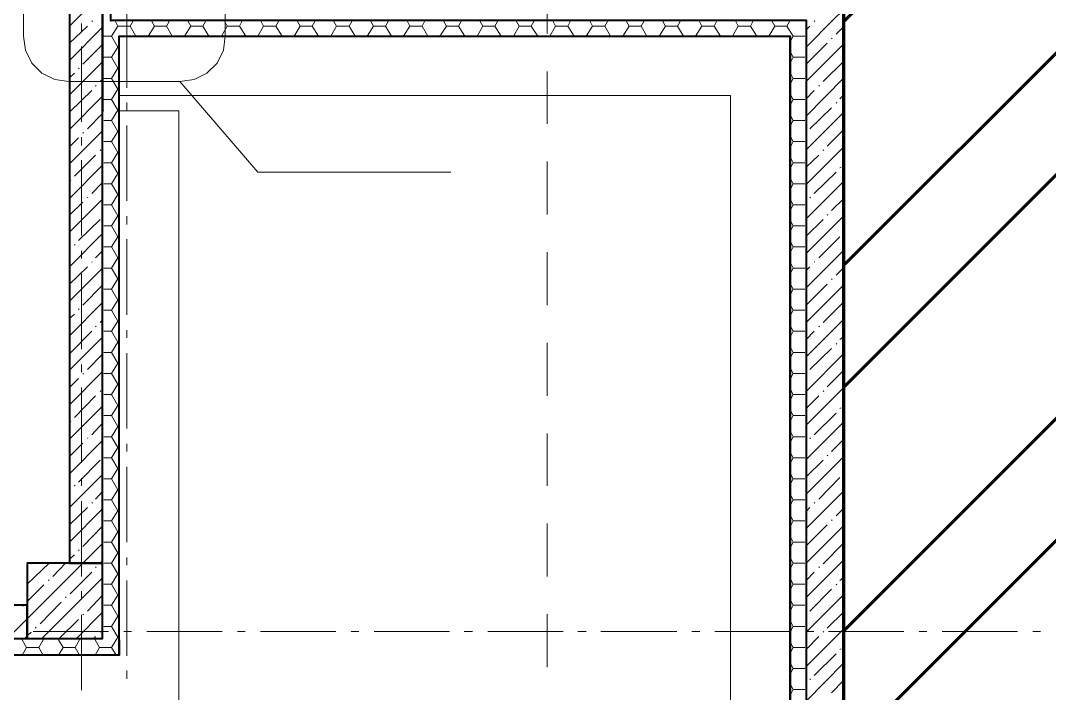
# Model space of a CAD drawing. Header units: millimetres. Extents: x -213911 to 415037, y -3642 to 107391.
# Drawn here: x -122689 to -115867, y 8437 to 12900 of the extents above; entities that cross this region are included whole.
import ezdxf

# ---------------------------------------------------------------- set-up
doc = ezdxf.new("R2010")
doc.units = ezdxf.units.MM
for name, color, linetype, lineweight in [('9.1 Стен подвал шпак', 160, 'Continuous', 90), ('9.3 клининг подвал', 190, 'Continuous', 60), ('Оси', 7, 'Continuous', 9)]:
    doc.layers.add(name, color=color, linetype=linetype, lineweight=lineweight)

msp = doc.modelspace()

# ---------------------------------------------------------------- hatches: boundary and pattern name
at = {"layer": '9.3 клининг подвал'}
h = msp.add_hatch(dxfattribs=at)
h.set_pattern_fill('ANSI32', color=256, scale=180)
h.paths.add_polyline_path([(-99696.7, 15736), (-112626, 15736), (-112626, 16456.2), (-117358, 16456.2), (-117358, 15736), (-117230.9, 15736), (-117230.9, 5395.1), (-99696.7, 5395.1)])
h.paths.add_polyline_path([(-105220.9, 10652.4), (-105220.9, 10432.1), (-112626, 10432.1), (-112626, 10652.4)], flags=16)

# ---------------------------------------------------------------- linework, layer by layer
at = {"lineweight": 40}
for points in [[(-121873.9, 14698.1), (-121873.9, 17705.9), (-122094.2, 17705.9), (-122094.2, 13151.8), (-122094.2, 12901.9), (-117480.8, 12901.9), (-117480.8, 5145.1), (-117230.9, 5145.1), (-113206.4, 5145.1), (-113206.4, 5395.1), (-117230.9, 5395.1), (-117230.9, 12901.9), (-117230.9, 13151.8), (-117230.9, 15854.6), (-117480.8, 15854.6), (-117480.8, 13151.8), (-121873.9, 13151.8), (-121873.9, 14579.5)], [(-122034.9, 8690.9), (-122034.9, 8792.6), (-122034.9, 12791.7), (-122034.9, 12796), (-117586.7, 12796), (-117586.7, 12791.7), (-117586.7, 5145.1), (-117586.7, 5043.4), (-81632.9, 5043.4), (-81632.9, 5145.1), (-81632.9, 5043.4)], [(-122034.9, 8792.6), (-122034.9, 8690.9), (-131041.4, 8690.9), (-131041.4, 5145.1), (-131041.4, 5043.4)]]:
    msp.add_lwpolyline(points, dxfattribs=at)
for points in [[(-122365.3, 16155.4), (-122365.3, 9301), (-122145.1, 9301), (-122145.1, 16155.4)], [(-122145.1, 9301), (-122644.9, 9301), (-122644.9, 8801.1), (-122145.1, 8801.1)], [(-125995.9, 8801.1), (-122644.9, 8801.1), (-122644.9, 9021.4), (-125995.9, 9021.4)]]:
    msp.add_lwpolyline(points, close=True, dxfattribs=at)
at = {"layer": '9.1 Стен подвал шпак'}
msp.add_lwpolyline([(-112626, 15736), (-99696.7, 15736), (-99696.7, 5395.1), (-117230.9, 5395.1), (-117230.9, 15736), (-117358, 15736), (-117358, 16456.2), (-112626, 16456.2)], close=True, dxfattribs=at)
at = {"layer": 'Оси', "lineweight": 9}
for points in [[(-122034.9, 12402), (-117980.7, 12402), (-117980.7, 4645.2), (-81234.7, 4645.2), (-81234.7, 27161.4), (-86394.6, 27161.4), (-95083.3, 27161.4), (-113278.4, 27161.4), (-113278.4, 32867.8), (-122094.2, 32867.8), (-122094.2, 32465.3)], [(-122136.6, 12300.3), (-122140.8, 12300.3), (-122140.8, 32367.9)], [(-122094.2, 32367.9), (-122094.2, 12893.4)], [(-119196.6, 12812.9), (-119196.6, 13164.5)], [(-122365.3, 12863.7), (-122145.1, 13084)], [(-117480.8, 12723.9), (-117302.9, 12901.9), (-117230.9, 12973.9)], [(-122217.1, 12893.4), (-122212.8, 12897.6)], [(-121984.1, 12452.8), (-121984.1, 12956.9)], [(-117425.8, 12893.4), (-117421.5, 12897.6)], [(-122365.3, 12749.4), (-122246.7, 12863.7)], [(-122365.3, 12635), (-122145.1, 12855.3)], [(-122284.9, 12825.6), (-122284.9, 12880.7)], [(-122043.4, 12863.7), (-122085.7, 12796), (-122136.6, 12796), (-122085.7, 12796), (-122043.4, 12723.9), (-122034.9, 12723.9)], [(-122060.3, 12893.4), (-122043.4, 12863.7), (-121962.9, 12863.7), (-121924.8, 12796)], [(-121962.9, 12863.7), (-121945.9, 12893.4)], [(-121844.3, 12796), (-121801.9, 12863.7)], [(-121818.9, 12893.4), (-121801.9, 12863.7), (-121721.4, 12863.7), (-121683.3, 12796)], [(-121721.4, 12863.7), (-121704.5, 12893.4)], [(-121602.8, 12796), (-121560.4, 12863.7)], [(-121577.4, 12893.4), (-121560.4, 12863.7), (-121479.9, 12863.7), (-121441.8, 12796)], [(-121479.9, 12863.7), (-121463, 12893.4)], [(-121357.1, 12796), (-121319, 12863.7)], [(-121335.9, 12893.4), (-121319, 12863.7), (-121238.5, 12863.7), (-121196.1, 12796)], [(-121238.5, 12863.7), (-121221.5, 12893.4)], [(-121115.6, 12796), (-121077.5, 12863.7)], [(-121094.4, 12893.4), (-121077.5, 12863.7), (-120997, 12863.7), (-120954.6, 12796)], [(-120997, 12863.7), (-120980.1, 12893.4)], [(-120874.2, 12796), (-120836, 12863.7)], [(-120853, 12893.4), (-120836, 12863.7), (-120755.5, 12863.7), (-120713.2, 12796)], [(-120755.5, 12863.7), (-120738.6, 12893.4)], [(-120632.7, 12796), (-120594.6, 12863.7), (-120611.5, 12893.4)], [(-120590.3, 12863.7), (-120509.8, 12863.7), (-120471.7, 12796)], [(-120509.8, 12863.7), (-120492.9, 12893.4)], [(-120391.2, 12796), (-120348.8, 12863.7)], [(-120365.8, 12893.4), (-120348.8, 12863.7), (-120268.4, 12863.7), (-120230.2, 12796)], [(-120268.4, 12863.7), (-120251.4, 12893.4)], [(-120149.7, 12796), (-120107.4, 12863.7)], [(-120124.3, 12893.4), (-120107.4, 12863.7), (-120026.9, 12863.7), (-119988.8, 12796)], [(-120026.9, 12863.7), (-120009.9, 12893.4)], [(-119904, 12796), (-119908.3, 12796), (-119865.9, 12863.7)], [(-119882.8, 12893.4), (-119865.9, 12863.7), (-119785.4, 12863.7), (-119743, 12796), (-119747.3, 12796)], [(-119785.4, 12863.7), (-119768.5, 12893.4)], [(-119662.6, 12796), (-119624.4, 12863.7)], [(-119641.4, 12893.4), (-119624.4, 12863.7), (-119543.9, 12863.7), (-119501.6, 12796)], [(-119543.9, 12863.7), (-119527, 12893.4)], [(-119421.1, 12796), (-119383, 12863.7)], [(-119399.9, 12893.4), (-119383, 12863.7), (-119302.5, 12863.7), (-119260.1, 12796)], [(-119302.5, 12863.7), (-119285.5, 12893.4)], [(-119179.6, 12796), (-119141.5, 12863.7)], [(-119158.4, 12893.4), (-119141.5, 12863.7), (-119061, 12863.7), (-119018.6, 12796)], [(-119061, 12863.7), (-119044.1, 12893.4)], [(-118938.1, 12796), (-118895.8, 12863.7)], [(-118912.7, 12893.4), (-118895.8, 12863.7), (-118815.3, 12863.7), (-118777.2, 12796)], [(-118815.3, 12863.7), (-118798.3, 12893.4)], [(-118696.7, 12796), (-118654.3, 12863.7)], [(-118671.3, 12893.4), (-118654.3, 12863.7), (-118573.8, 12863.7), (-118535.7, 12796)], [(-118573.8, 12863.7), (-118556.9, 12893.4)], [(-118455.2, 12796), (-118412.8, 12863.7)], [(-118429.8, 12893.4), (-118412.8, 12863.7), (-118332.3, 12863.7), (-118294.2, 12796)], [(-118332.3, 12863.7), (-118315.4, 12893.4)], [(-118209.5, 12796), (-118213.7, 12796), (-118171.4, 12863.7)], [(-118188.3, 12893.4), (-118171.4, 12863.7), (-118090.9, 12863.7), (-118048.5, 12796), (-118052.7, 12796)], [(-118090.9, 12863.7), (-118073.9, 12893.4)], [(-117968, 12796), (-117929.9, 12863.7)], [(-117946.8, 12893.4), (-117929.9, 12863.7), (-117849.4, 12863.7), (-117807, 12796)], [(-117849.4, 12863.7), (-117832.5, 12893.4)], [(-117726.5, 12796), (-117688.4, 12863.7)], [(-117705.4, 12893.4), (-117688.4, 12863.7), (-117607.9, 12863.7), (-117591, 12893.4)], [(-117607.9, 12863.7), (-117565.6, 12796), (-117489.3, 12796), (-117565.6, 12796), (-117586.7, 12757.8)], [(-117480.8, 12825.6), (-117480.8, 12880.7)], [(-117480.8, 12838.3), (-117455.4, 12863.7)], [(-117281.7, 12808.7), (-117230.9, 12859.5)], [(-122085.7, 12796), (-122085.7, 12796)], [(-122034.9, 8792.6), (-122034.9, 12791.7), (-117591, 12791.7), (-117591, 5145.1)], [(-121924.8, 12796), (-121924.8, 12796)], [(-121844.3, 12796), (-121844.3, 12796)], [(-121683.3, 12796), (-121683.3, 12796)], [(-121602.8, 12796), (-121602.8, 12796)], [(-121441.8, 12796), (-121441.8, 12796)], [(-121357.1, 12796), (-121357.1, 12796)], [(-121196.1, 12796), (-121196.1, 12796)], [(-121115.6, 12796), (-121115.6, 12796)], [(-120954.6, 12796), (-120954.6, 12796)], [(-120874.2, 12796), (-120874.2, 12796)], [(-120713.2, 12796), (-120713.2, 12796)], [(-120632.7, 12796), (-120632.7, 12796)], [(-120471.7, 12796), (-120471.7, 12796)], [(-120391.2, 12796), (-120391.2, 12796)], [(-120230.2, 12796), (-120230.2, 12796)], [(-120149.7, 12796), (-120149.7, 12796)], [(-119988.8, 12796), (-119988.8, 12796)], [(-119662.6, 12796), (-119662.6, 12796)], [(-119501.6, 12796), (-119501.6, 12796)], [(-119421.1, 12796), (-119421.1, 12796)], [(-119260.1, 12796), (-119260.1, 12796)], [(-119179.6, 12796), (-119179.6, 12796)], [(-119018.6, 12796), (-119018.6, 12796)], [(-118938.1, 12796), (-118938.1, 12796)], [(-118777.2, 12796), (-118777.2, 12796)], [(-118696.7, 12796), (-118696.7, 12796)], [(-118535.7, 12796), (-118535.7, 12796)], [(-118455.2, 12796), (-118455.2, 12796)], [(-118294.2, 12796), (-118294.2, 12796)], [(-117968, 12796), (-117968, 12796)], [(-117807, 12796), (-117807, 12796)], [(-117726.5, 12796), (-117726.5, 12796)], [(-117311.4, 12779), (-117307.2, 12783.2)], [(-122284.9, 12228.3), (-122284.9, 12728.2)], [(-122276.4, 12609.6), (-122145.1, 12740.9)], [(-122085.7, 12656.2), (-122043.4, 12723.9)], [(-117586.7, 12694.3), (-117565.6, 12656.2), (-117489.3, 12656.2)], [(-117480.8, 12609.6), (-117341, 12749.4)], [(-117480.8, 12495.2), (-117230.9, 12745.1)], [(-117480.8, 12228.3), (-117480.8, 12728.2)], [(-122365.3, 12406.2), (-122145.1, 12626.5)], [(-122136.6, 12656.2), (-122085.7, 12656.2), (-122043.4, 12584.1), (-122034.9, 12584.1)], [(-117586.7, 12618), (-117565.6, 12656.2)], [(-117366.5, 12495.2), (-117230.9, 12630.7)], [(-122306, 12579.9), (-122301.8, 12584.1)], [(-122085.7, 12516.4), (-122043.4, 12584.1)], [(-119196.6, 12215.6), (-119196.6, 12563)], [(-117586.7, 12554.5), (-117565.6, 12516.4), (-117489.3, 12516.4)], [(-122365.3, 12520.6), (-122331.5, 12550.2)], [(-122162, 12495.2), (-122145.1, 12512.1)], [(-122136.6, 12516.4), (-122085.7, 12516.4), (-122043.4, 12444.3), (-122034.9, 12444.3)], [(-119836.2, 11893.6), (-121115.6, 11893.6), (-121632.5, 12495.2)], [(-117586.7, 12478.2), (-117565.6, 12516.4)], [(-117480.8, 12266.4), (-117230.9, 12520.6)], [(-122361.1, 12296.1), (-122217.1, 12435.9)], [(-122191.7, 12465.5), (-122187.4, 12469.8)], [(-122085.7, 12376.6), (-122043.4, 12444.3)], [(-117480.8, 12380.8), (-117425.8, 12435.9)], [(-117396.1, 12465.5), (-117391.9, 12469.8)], [(-122365.3, 12177.5), (-122145.1, 12397.7)], [(-122136.6, 12376.6), (-122085.7, 12376.6), (-122043.4, 12304.5), (-122034.9, 12304.5)], [(-121984.1, 12300.3), (-121984.1, 12355.4)], [(-117586.7, 12414.7), (-117565.6, 12376.6), (-117489.3, 12376.6)], [(-117586.7, 12338.4), (-117565.6, 12376.6)], [(-117281.7, 12351.1), (-117277.5, 12355.4)], [(-117256.3, 12380.8), (-117230.9, 12406.2)], [(-168333.9, 5043.4), (-168333.9, 4645.2), (-130647.4, 4645.2), (-130647.4, 8301.2), (-121640.9, 8301.2), (-121640.9, 12300.3), (-122034.9, 12300.3)], [(-122246.7, 12181.7), (-122145.1, 12283.4)], [(-122085.7, 12236.8), (-122043.4, 12304.5)], [(-117480.8, 12041.9), (-117230.9, 12291.8)], [(-117455.4, 12181.7), (-117311.4, 12321.5)], [(-122136.6, 12236.8), (-122085.7, 12236.8), (-122043.4, 12164.7), (-122034.9, 12164.7)], [(-117586.7, 12274.9), (-117565.6, 12236.8), (-117489.3, 12236.8)], [(-117586.7, 12198.6), (-117565.6, 12236.8)], [(-122365.3, 11948.7), (-122145.1, 12169)], [(-122276.4, 12152), (-122272.1, 12156.3)], [(-122085.7, 12097), (-122043.4, 12164.7)], [(-121984.1, 11703), (-121984.1, 12202.9)], [(-117480.8, 12156.3), (-117476.6, 12156.3)], [(-117341, 12067.3), (-117230.9, 12177.5)], [(-122365.3, 12063.1), (-122306, 12122.4)], [(-122284.9, 12071.5), (-122284.9, 12126.6)], [(-122136.6, 12097), (-122085.7, 12097), (-122043.4, 12024.9), (-122034.9, 12024.9)], [(-117586.7, 12135.1), (-117565.6, 12097), (-117489.3, 12097)], [(-117586.7, 12058.8), (-117565.6, 12097)], [(-117480.8, 12071.5), (-117480.8, 12126.6)], [(-122331.5, 11868.2), (-122191.7, 12008)], [(-122162, 12037.7), (-122157.8, 12041.9)], [(-122085.7, 11957.2), (-122043.4, 12024.9)], [(-117480.8, 11813.1), (-117230.9, 12063.1)], [(-117480.8, 11927.5), (-117396.1, 12008)], [(-117366.5, 12037.7), (-117362.2, 12041.9)], [(-122365.3, 11719.9), (-122145.1, 11940.2)], [(-122284.9, 11474.2), (-122284.9, 11974.1)], [(-122136.6, 11957.2), (-122085.7, 11957.2), (-122043.4, 11885.1), (-122034.9, 11885.1)], [(-119196.6, 11614), (-119196.6, 11965.6)], [(-117586.7, 11995.3), (-117565.6, 11957.2), (-117489.3, 11957.2)], [(-117586.7, 11919), (-117565.6, 11957.2)], [(-117480.8, 11474.2), (-117480.8, 11974.1)], [(-122085.7, 11817.4), (-122043.4, 11885.1)], [(-117425.8, 11753.8), (-117281.7, 11893.6)], [(-117256.3, 11923.3), (-117247.8, 11927.5)], [(-122361.1, 11838.5), (-122356.9, 11842.8)], [(-122217.1, 11753.8), (-122145.1, 11825.8)], [(-122136.6, 11817.4), (-122085.7, 11817.4), (-122043.4, 11745.3), (-122034.9, 11745.3)], [(-117586.7, 11855.5), (-117565.6, 11817.4), (-117489.3, 11817.4)], [(-117586.7, 11779.2), (-117565.6, 11817.4)], [(-117480.8, 11584.4), (-117230.9, 11834.3)], [(-122085.7, 11677.6), (-122043.4, 11745.3)], [(-122365.3, 11495.4), (-122145.1, 11715.7)], [(-122365.3, 11609.8), (-122276.4, 11694.5)], [(-122246.7, 11724.2), (-122242.5, 11728.4)], [(-122136.6, 11677.6), (-122085.7, 11677.6), (-122043.4, 11605.5), (-122034.9, 11605.5)], [(-117586.7, 11715.7), (-117565.6, 11677.6), (-117489.3, 11677.6)], [(-117586.7, 11639.4), (-117565.6, 11677.6)], [(-117455.4, 11724.2), (-117451.2, 11728.4)], [(-117311.4, 11639.4), (-117230.9, 11719.9)], [(-122085.7, 11537.8), (-122043.4, 11605.5)], [(-121984.1, 11546.2), (-121984.1, 11601.3)], [(-117480.8, 11355.6), (-117230.9, 11605.5)], [(-117341, 11609.8), (-117336.8, 11614)], [(-122306, 11440.3), (-122162, 11580.1)], [(-122136.6, 11537.8), (-122085.7, 11537.8), (-122043.4, 11465.7), (-122034.9, 11465.7)], [(-117586.7, 11575.9), (-117565.6, 11537.8), (-117489.3, 11537.8)], [(-117586.7, 11499.6), (-117565.6, 11537.8)], [(-117480.8, 11470), (-117366.5, 11580.1)], [(-122365.3, 11266.6), (-122145.1, 11486.9)], [(-122085.7, 11398), (-122043.4, 11465.7)], [(-117396.1, 11325.9), (-117256.3, 11465.7)], [(-122331.5, 11410.7), (-122327.2, 11414.9)], [(-122136.6, 11398), (-122085.7, 11398), (-122043.4, 11325.9), (-122034.9, 11325.9)], [(-121984.1, 10948.9), (-121984.1, 11448.8)], [(-117586.7, 11436.1), (-117565.6, 11398), (-117489.3, 11398)], [(-117586.7, 11359.8), (-117565.6, 11398)], [(-122365.3, 11381), (-122361.1, 11381)], [(-122284.9, 11321.7), (-122284.9, 11372.5)], [(-122191.7, 11325.9), (-122145.1, 11372.5)], [(-122085.7, 11258.2), (-122043.4, 11325.9)], [(-119196.6, 11012.5), (-119196.6, 11364.1)], [(-117480.8, 11126.8), (-117230.9, 11376.8)], [(-117480.8, 11321.7), (-117480.8, 11372.5)], [(-122365.3, 11152.3), (-122246.7, 11266.6)], [(-122365.3, 11037.9), (-122145.1, 11258.2)], [(-122217.1, 11296.3), (-122212.8, 11300.5)], [(-122136.6, 11258.2), (-122085.7, 11258.2), (-122043.4, 11186.1), (-122034.9, 11186.1)], [(-117586.7, 11296.3), (-117565.6, 11258.2), (-117489.3, 11258.2)], [(-117586.7, 11220), (-117565.6, 11258.2)], [(-117480.8, 11241.2), (-117455.4, 11266.6)], [(-117425.8, 11296.3), (-117421.5, 11300.5)], [(-117281.7, 11211.6), (-117230.9, 11262.4)], [(-122284.9, 10720.1), (-122284.9, 11220)], [(-117480.8, 10720.1), (-117480.8, 11220)], [(-122276.4, 11012.5), (-122145.1, 11143.8)], [(-122085.7, 11118.4), (-122043.4, 11186.1)], [(-117586.7, 11156.5), (-117565.6, 11118.4), (-117489.3, 11118.4)], [(-117480.8, 11012.5), (-117341, 11152.3)], [(-117480.8, 10898.1), (-117230.9, 11148)], [(-117311.4, 11181.9), (-117307.2, 11186.1)], [(-122136.6, 11118.4), (-122085.7, 11118.4), (-122043.4, 11046.3), (-122034.9, 11046.3)], [(-117586.7, 11080.2), (-117565.6, 11118.4)], [(-122365.3, 10809.1), (-122145.1, 11029.4)], [(-122306, 10982.8), (-122301.8, 10987)], [(-122085.7, 10978.6), (-122043.4, 11046.3)], [(-117586.7, 11016.7), (-117565.6, 10978.6), (-117489.3, 10978.6)], [(-117366.5, 10898.1), (-117230.9, 11033.6)], [(-122365.3, 10923.5), (-122331.5, 10953.1)], [(-122136.6, 10978.6), (-122085.7, 10978.6), (-122043.4, 10906.5), (-122034.9, 10906.5)], [(-117586.7, 10940.4), (-117565.6, 10978.6)], [(-117480.8, 10669.3), (-117230.9, 10919.3)], [(-122191.7, 10868.4), (-122187.4, 10872.7)], [(-122162, 10898.1), (-122145.1, 10915)], [(-122085.7, 10838.8), (-122043.4, 10906.5)], [(-117586.7, 10876.9), (-117565.6, 10838.8), (-117489.3, 10838.8)], [(-117396.1, 10868.4), (-117391.9, 10872.7)], [(-122365.3, 10580.3), (-122145.1, 10800.6)], [(-122361.1, 10694.7), (-122217.1, 10838.8)], [(-122136.6, 10838.8), (-122085.7, 10838.8), (-122043.4, 10766.7), (-122034.9, 10766.7)], [(-121984.1, 10796.4), (-121984.1, 10847.2)], [(-117586.7, 10800.6), (-117565.6, 10838.8)], [(-117480.8, 10783.7), (-117425.8, 10838.8)], [(-117256.3, 10783.7), (-117230.9, 10804.9)], [(-122085.7, 10699), (-122043.4, 10766.7)], [(-119196.6, 10410.9), (-119196.6, 10762.5)], [(-117586.7, 10737.1), (-117565.6, 10699), (-117489.3, 10699)], [(-117455.4, 10584.6), (-117311.4, 10724.4)], [(-117281.7, 10754), (-117277.5, 10758.3)], [(-122246.7, 10584.6), (-122145.1, 10686.3)], [(-122136.6, 10699), (-122085.7, 10699), (-122043.4, 10626.9), (-122034.9, 10626.9)], [(-121984.1, 10194.8), (-121984.1, 10694.7)], [(-117586.7, 10660.8), (-117565.6, 10699)], [(-117480.8, 10440.5), (-117230.9, 10690.5)], [(-122284.9, 10567.6), (-122284.9, 10618.5)], [(-122085.7, 10559.2), (-122043.4, 10626.9)], [(-117586.7, 10597.3), (-117565.6, 10559.2), (-117489.3, 10559.2)], [(-117480.8, 10567.6), (-117480.8, 10618.5)], [(-117341, 10470.2), (-117230.9, 10580.3)], [(-122365.3, 10351.6), (-122145.1, 10571.9)], [(-122365.3, 10466), (-122306, 10525.3)], [(-122276.4, 10554.9), (-122272.1, 10559.2)], [(-122136.6, 10559.2), (-122085.7, 10559.2), (-122043.4, 10487.1), (-122034.9, 10487.1)], [(-117586.7, 10521), (-117565.6, 10559.2)], [(-117480.8, 10554.9), (-117476.6, 10559.2)], [(-122284.9, 9966.1), (-122284.9, 10466)], [(-122162, 10440.5), (-122157.8, 10444.8)], [(-122085.7, 10419.4), (-122043.4, 10487.1)], [(-117586.7, 10457.5), (-117565.6, 10419.4), (-117489.3, 10419.4)], [(-117480.8, 10216), (-117230.9, 10466)], [(-117480.8, 9966.1), (-117480.8, 10466)], [(-117366.5, 10440.5), (-117362.2, 10444.8)], [(-122331.5, 10266.9), (-122191.7, 10410.9)], [(-122136.6, 10419.4), (-122085.7, 10419.4), (-122043.4, 10347.4), (-122034.9, 10347.4)], [(-117586.7, 10381.2), (-117565.6, 10419.4)], [(-117480.8, 10326.2), (-117396.1, 10410.9)], [(-122365.3, 10122.8), (-122145.1, 10343.1)], [(-122085.7, 10279.6), (-122043.4, 10347.4)], [(-117586.7, 10317.7), (-117565.6, 10279.6), (-117489.3, 10279.6)], [(-117256.3, 10326.2), (-117247.8, 10330.4)], [(-122361.1, 10241.4), (-122356.9, 10245.7)], [(-122136.6, 10279.6), (-122085.7, 10279.6), (-122043.4, 10207.6), (-122034.9, 10207.6)], [(-117586.7, 10241.4), (-117565.6, 10279.6)], [(-117480.8, 9987.3), (-117230.9, 10237.2)], [(-117425.8, 10152.5), (-117281.7, 10296.5)], [(-122217.1, 10152.5), (-122145.1, 10228.7)], [(-122085.7, 10139.8), (-122043.4, 10207.6)], [(-117586.7, 10177.9), (-117565.6, 10139.8), (-117489.3, 10139.8)], [(-122365.3, 9894.1), (-122145.1, 10114.4)], [(-122246.7, 10127.1), (-122242.5, 10131.3)], [(-122136.6, 10139.8), (-122085.7, 10139.8), (-122043.4, 10067.8), (-122034.9, 10067.8)], [(-119196.6, 9813.6), (-119196.6, 10161)], [(-117586.7, 10101.6), (-117565.6, 10139.8)], [(-117455.4, 10127.1), (-117451.2, 10131.3)], [(-117311.4, 10042.3), (-117230.9, 10122.8)], [(-122365.3, 10008.4), (-122276.4, 10097.4)], [(-122085.7, 10000), (-122043.4, 10067.8)], [(-121984.1, 10042.3), (-121984.1, 10093.2)], [(-117586.7, 10038.1), (-117565.6, 10000), (-117489.3, 10000)], [(-122306, 9839), (-122162, 9983)], [(-122136.6, 10000), (-122085.7, 10000), (-122043.4, 9928), (-122034.9, 9928)], [(-117586.7, 9961.8), (-117565.6, 10000)], [(-117480.8, 9758.5), (-117230.9, 10008.4)], [(-117480.8, 9872.9), (-117366.5, 9983)], [(-117341, 10012.7), (-117336.8, 10016.9)], [(-122085.7, 9860.2), (-122043.4, 9928)], [(-121984.1, 9440.8), (-121984.1, 9940.7)], [(-117586.7, 9898.3), (-117565.6, 9860.2), (-117489.3, 9860.2)], [(-122365.3, 9669.5), (-122145.1, 9889.8)], [(-122284.9, 9813.6), (-122284.9, 9864.4)], [(-122136.6, 9860.2), (-122085.7, 9860.2), (-122043.4, 9788.2), (-122034.9, 9788.2)], [(-117586.7, 9822), (-117565.6, 9860.2)], [(-117480.8, 9813.6), (-117480.8, 9864.4)], [(-117396.1, 9724.6), (-117256.3, 9868.6)], [(-122365.3, 9779.7), (-122361.1, 9783.9)], [(-122331.5, 9813.6), (-122327.2, 9817.8)], [(-122191.7, 9724.6), (-122145.1, 9775.4)], [(-122085.7, 9720.4), (-122043.4, 9788.2)], [(-117586.7, 9758.5), (-117565.6, 9720.4), (-117489.3, 9720.4)], [(-117480.8, 9529.7), (-117230.9, 9779.7)], [(-122284.9, 9212), (-122284.9, 9711.9)], [(-122217.1, 9699.2), (-122212.8, 9703.4)], [(-122136.6, 9720.4), (-122085.7, 9720.4), (-122043.4, 9648.4), (-122034.9, 9648.4)], [(-117586.7, 9682.2), (-117565.6, 9720.4)], [(-117480.8, 9212), (-117480.8, 9711.9)], [(-117425.8, 9699.2), (-117421.5, 9703.4)], [(-122365.3, 9555.2), (-122246.7, 9669.5)], [(-122365.3, 9440.8), (-122145.1, 9661.1)], [(-122085.7, 9580.6), (-122043.4, 9648.4)], [(-117480.8, 9644.1), (-117455.4, 9669.5)], [(-117281.7, 9614.5), (-117230.9, 9665.3)], [(-122136.6, 9580.6), (-122085.7, 9580.6), (-122043.4, 9508.6), (-122034.9, 9508.6)], [(-119196.6, 9212), (-119196.6, 9563.6)], [(-117586.7, 9618.7), (-117565.6, 9580.6), (-117489.3, 9580.6)], [(-117586.7, 9542.4), (-117565.6, 9580.6)], [(-117480.8, 9415.4), (-117341, 9555.2)], [(-117311.4, 9584.8), (-117307.2, 9589)], [(-122276.4, 9411.1), (-122145.1, 9546.7)], [(-122085.7, 9440.8), (-122043.4, 9508.6)], [(-117480.8, 9301), (-117230.9, 9550.9)], [(-122776.3, 8801.1), (-122644.9, 8932.4), (-122276.4, 9301), (-122145.1, 9432.3)], [(-122136.6, 9440.8), (-122085.7, 9440.8), (-122043.4, 9368.8), (-122034.9, 9368.8)], [(-117586.7, 9478.9), (-117565.6, 9440.8), (-117489.3, 9440.8)], [(-117586.7, 9402.6), (-117565.6, 9440.8)], [(-117366.5, 9296.7), (-117230.9, 9436.5)], [(-122365.3, 9326.4), (-122331.5, 9356)], [(-122306, 9385.7), (-122301.8, 9389.9)], [(-122085.7, 9301), (-122043.4, 9368.8)], [(-122644.9, 9161.2), (-122500.9, 9301)], [(-122619.5, 9296.7), (-122615.3, 9301)], [(-122475.5, 9212), (-122390.8, 9301)], [(-122162, 9296.7), (-122162, 9301), (-122145.1, 9317.9)], [(-122136.6, 9301), (-122085.7, 9301), (-122043.4, 9229), (-122034.9, 9229)], [(-121984.1, 9288.3), (-121984.1, 9339.1)], [(-117586.7, 9339.1), (-117565.6, 9301), (-117489.3, 9301)], [(-117586.7, 9262.8), (-117565.6, 9301)], [(-117480.8, 9072.2), (-117230.9, 9322.2)], [(-122361.1, 9097.6), (-122217.1, 9241.7)], [(-122191.7, 9271.3), (-122187.4, 9275.6)], [(-122085.7, 9161.2), (-122043.4, 9229)], [(-117480.8, 9186.6), (-117425.8, 9241.7)], [(-117396.1, 9271.3), (-117391.9, 9275.6)], [(-122644.9, 9046.8), (-122534.8, 9156.9)], [(-122547.5, 8801.1), (-122145.1, 9203.5)], [(-122505.1, 9186.6), (-122500.9, 9190.8)], [(-122136.6, 9161.2), (-122085.7, 9161.2), (-122043.4, 9089.2), (-122034.9, 9089.2)], [(-121984.1, 8686.7), (-121984.1, 9186.6)], [(-117586.7, 9199.3), (-117565.6, 9161.2), (-117489.3, 9161.2)], [(-117586.7, 9123), (-117565.6, 9161.2)], [(-117281.7, 9156.9), (-117277.5, 9161.2)], [(-117256.3, 9186.6), (-117230.9, 9207.8)], [(-122390.8, 9072.2), (-122386.5, 9076.4)], [(-122284.9, 9059.5), (-122284.9, 9114.6)], [(-122246.7, 8983.2), (-122145.1, 9089.2)], [(-122085.7, 9021.4), (-122043.4, 9089.2)], [(-117480.8, 9059.5), (-117480.8, 9114.6)], [(-117480.8, 8843.4), (-117230.9, 9093.4)], [(-117455.4, 8983.2), (-117311.4, 9127.3)], [(-122674.6, 9012.9), (-122670.4, 9021.4)], [(-122560.2, 8898.5), (-122420.4, 9042.6)], [(-122136.6, 9021.4), (-122085.7, 9021.4), (-122043.4, 8949.4), (-122034.9, 8949.4)], [(-117586.7, 9059.5), (-117565.6, 9021.4), (-117489.3, 9021.4)], [(-117586.7, 8983.2), (-117565.6, 9021.4)], [(-122318.7, 8801.1), (-122145.1, 8974.8)], [(-122284.9, 8457.9), (-122284.9, 8957.8)], [(-122276.4, 8957.8), (-122272.1, 8962.1)], [(-122085.7, 8881.6), (-122043.4, 8949.4)], [(-119196.6, 8610.4), (-119196.6, 8962.1)], [(-117480.8, 8957.8), (-117476.6, 8962.1)], [(-117480.8, 8457.9), (-117480.8, 8957.8)], [(-117341, 8868.9), (-117230.9, 8979)], [(-122589.9, 8868.9), (-122585.6, 8877.3)], [(-122433.1, 8801.1), (-122306, 8928.2)], [(-122136.6, 8881.6), (-122085.7, 8881.6), (-122043.4, 8809.6)], [(-117586.7, 8919.7), (-117565.6, 8881.6), (-117489.3, 8881.6)], [(-117586.7, 8843.4), (-117565.6, 8881.6)], [(-122661.9, 8801.1), (-122644.9, 8818), (-122619.5, 8843.4)], [(-122606.8, 8847.7), (-122106.9, 8847.7)], [(-122204.4, 8801.1), (-122191.7, 8813.8)], [(-122162, 8843.4), (-122157.8, 8847.7)], [(-122085.7, 8741.8), (-122056.1, 8792.6), (-122043.4, 8809.6), (-122034.9, 8809.6)], [(-122005.3, 8847.7), (-121954.4, 8847.7)], [(-121852.7, 8847.7), (-121352.9, 8847.7)], [(-121251.2, 8847.7), (-121200.4, 8847.7)], [(-121098.7, 8847.7), (-120598.8, 8847.7)], [(-120497.1, 8847.7), (-120446.3, 8847.7)], [(-120344.6, 8847.7), (-119844.7, 8847.7)], [(-119747.3, 8847.7), (-119692.2, 8847.7)], [(-119590.5, 8847.7), (-119090.7, 8847.7)], [(-118993.2, 8847.7), (-118938.1, 8847.7)], [(-118840.7, 8847.7), (-118336.6, 8847.7)], [(-118239.1, 8847.7), (-118184.1, 8847.7)], [(-118086.6, 8847.7), (-117586.7, 8847.7)], [(-117485.1, 8847.7), (-117430, 8847.7)], [(-117480.8, 8614.7), (-117230.9, 8864.6)], [(-117480.8, 8729.1), (-117396.1, 8813.8)], [(-117366.5, 8843.4), (-117362.2, 8847.7)], [(-117332.6, 8847.7), (-116832.7, 8847.7)], [(-116731, 8847.7), (-116680.2, 8847.7)], [(-116578.5, 8847.7), (-116078.6, 8847.7)], [(-115976.9, 8847.7), (-115926.1, 8847.7)], [(-122678.8, 8792.6), (-122649.2, 8741.8), (-122568.7, 8741.8), (-122539, 8690.9)], [(-122678.8, 8690.9), (-122649.2, 8741.8)], [(-122568.7, 8741.8), (-122539, 8792.6)], [(-122437.4, 8792.6), (-122407.7, 8741.8), (-122327.2, 8741.8), (-122297.6, 8690.9)], [(-122437.4, 8690.9), (-122407.7, 8741.8)], [(-122327.2, 8741.8), (-122297.6, 8792.6)], [(-122195.9, 8792.6), (-122166.2, 8741.8), (-122085.7, 8741.8), (-122056.1, 8690.9)], [(-122195.9, 8690.9), (-122166.2, 8741.8)], [(-117586.7, 8779.9), (-117565.6, 8741.8), (-117489.3, 8741.8)], [(-117586.7, 8703.6), (-117565.6, 8741.8)], [(-117256.3, 8729.1), (-117247.8, 8733.3)], [(-131041.4, 5145.1), (-131041.4, 8690.9), (-122034.9, 8690.9)], [(-122034.9, 8690.9), (-122034.9, 8690.9)], [(-117425.8, 8555.4), (-117281.7, 8699.4)], [(-117586.7, 8640.1), (-117565.6, 8602), (-117489.3, 8602)], [(-117586.7, 8563.8), (-117565.6, 8602)], [(-117480.8, 8385.9), (-117230.9, 8640.1)], [(-121984.1, 8534.2), (-121984.1, 8589.3)], [(-117455.4, 8530), (-117451.2, 8534.2)], [(-117586.7, 8500.3), (-117565.6, 8462.2), (-117489.3, 8462.2)], [(-117586.7, 8424.1), (-117565.6, 8462.2)], [(-117311.4, 8441), (-117230.9, 8525.7)]]:
    msp.add_lwpolyline(points, dxfattribs=at)
msp.add_lwpolyline([(-122369.6, 13253.5), (-121632.5, 13253.5), (-121539.3, 13240.8), (-121454.5, 13198.4), (-121386.7, 13130.6), (-121344.4, 13045.9), (-121331.7, 12952.7), (-121331.7, 12796), (-121344.4, 12702.8), (-121386.7, 12618), (-121454.5, 12550.2), (-121539.3, 12507.9), (-121632.5, 12495.2), (-122369.6, 12495.2), (-122462.8, 12507.9), (-122547.5, 12550.2), (-122615.3, 12618), (-122657.7, 12702.8), (-122670.4, 12796), (-122670.4, 12952.7), (-122657.7, 13045.9), (-122615.3, 13130.6), (-122547.5, 13198.4), (-122462.8, 13240.8)], close=True, dxfattribs=at)

doc.saveas('drawing.dxf')
